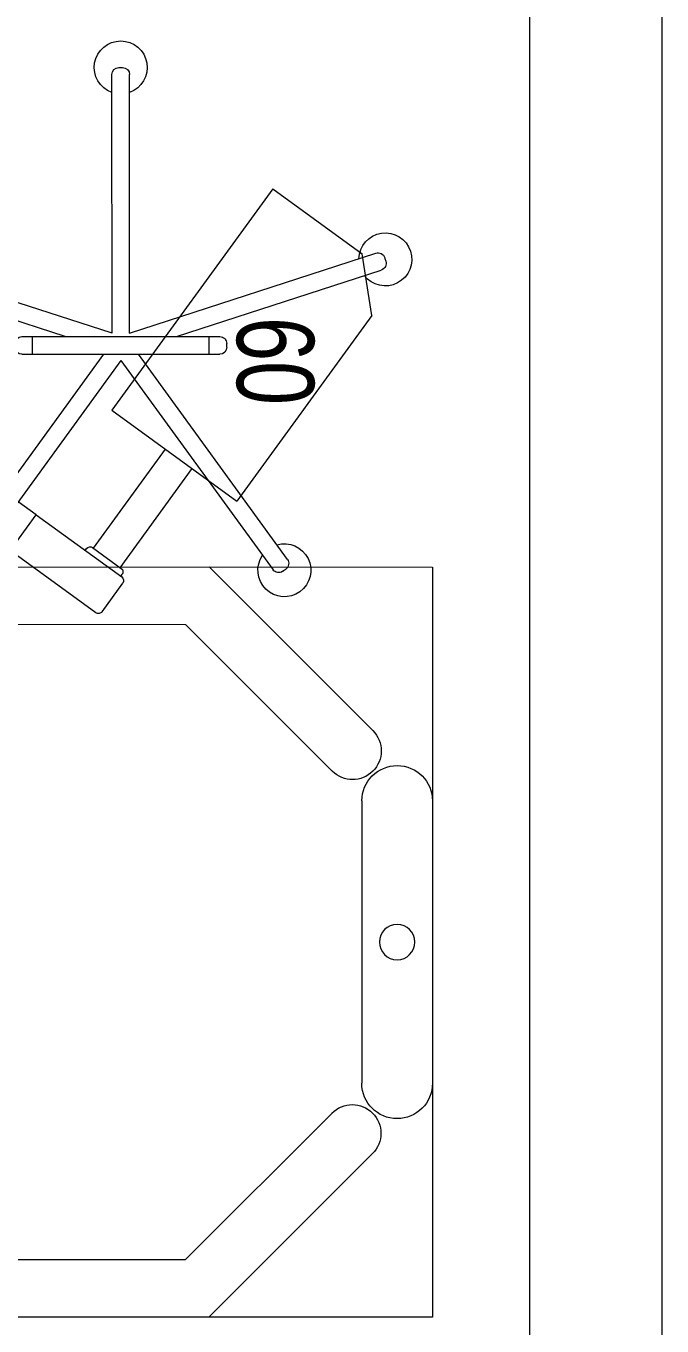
# Model space of a CAD drawing. Header units: millimetres. Extents: x 26027 to 581921, y 7230 to 233891.
# Drawn here: x 470865 to 471586, y 133448 to 134921 of the extents above; entities that cross this region are included whole.
import ezdxf

# ---------------------------------------------------------------- set-up
doc = ezdxf.new("R2010")
doc.units = ezdxf.units.MM
doc.header["$LTSCALE"] = 5
doc.linetypes.add('HIDDEN', pattern=[9.525, 6.35, -3.175])
doc.layers.get('0').update_dxf_attribs({"color": 252})
for name, color, linetype, lineweight in [('Medical Equipment and Furniture', 252, 'Continuous', 0), ('Medical Equipment and Furniture1', 252, 'Continuous', 5), ('Walls', 252, 'Continuous', 5)]:
    doc.layers.add(name, color=color, linetype=linetype, lineweight=lineweight)
doc.styles.add('X3G_ENTITY_257CFD', font='swisscl.ttf', dxfattribs={"height": 200})

# ---------------------------------------------------------------- blocks, each defined once
blk = doc.blocks.new('HF12177-P')
for p, q in [((0, 0), (-0.1724, 0.2372)), ((0, 0), (0.1724, 0.2372)), ((-0.0196, -0.007), (-0.1885, 0.2255)), ((0.0196, -0.007), (0.1885, 0.2255)), ((-0.112, -0.007), (0.112, -0.007)), ((-0.1, -0.007), (-0.1, -0.027)), ((0.1, -0.007), (0.1, -0.027)), ((-0.0631, -0.027), (-0.2951, -0.1024)), ((-0.12, -0.015), (-0.12, -0.019)), ((-0.112, -0.027), (0.112, -0.027)), ((0.0631, -0.027), (0.2951, -0.1024)), ((0.12, -0.015), (0.12, -0.019)), ((-0.01, -0.0308), (-0.2889, -0.1214)), ((-0.01, -0.0308), (-0.01, -0.324)), ((0.01, -0.0308), (0.01, -0.324)), ((0.01, -0.0308), (0.2889, -0.1214))]:
    blk.add_line(p, q)
for centre, radius, start, end in [((-0.1852, 0.2378), 0.03, 325.4712, 286.5288), ((0.1852, 0.2378), 0.03, 253.4712, 214.5288), ((-0.1821, 0.2302), 0.008, 126.3733, 216), ((0, -0.017), 0.315, 125.6267, 126.3733), ((-0.1788, 0.2325), 0.008, 36, 125.6267), ((0.1788, 0.2325), 0.008, 54.3733, 144), ((0, -0.017), 0.315, 53.6267, 54.3733), ((0.1821, 0.2302), 0.008, 324, 53.6267), ((-0.112, -0.015), 0.008, 90, 180), ((0.112, -0.015), 0.008, 0, 90), ((-0.112, -0.019), 0.008, 180, 270), ((0.112, -0.019), 0.008, 270, 0), ((-0.2996, -0.1144), 0.03, 37.4712, 358.5288), ((0.2996, -0.1144), 0.03, 181.4712, 142.5288), ((-0.2926, -0.11), 0.008, 108, 197.6267), ((0.2926, -0.11), 0.008, 342.3733, 72), ((0, -0.017), 0.315, 197.6267, 198.3733), ((-0.2914, -0.1138), 0.008, 198.3733, 288), ((0.2914, -0.1138), 0.008, 252, 341.6267), ((0, -0.017), 0.315, 341.6267, 342.3733), ((0, -0.332), 0.03, 109.4712, 70.5288), ((-0.002, -0.324), 0.008, 180, 269.6267), ((0.002, -0.324), 0.008, 270.3733, 0), ((0, -0.017), 0.315, 269.6267, 270.3733)]:
    blk.add_arc(centre, radius, start, end)
blk = doc.blocks.new('MONITOR ARM PLAN')
at = {"color": 8, "linetype": 'HIDDEN'}
for p, q in [((0.025, -0.49375, 0), (0.025, -0.18375, 0)), ((0.025, -0.18375, 0), (0.2, -0.18375, 0)), ((0.2, -0.44375, 0), (0.2, -0.18375, 0)), ((0.2, -0.44375, 0), (0.15, -0.49375, 0)), ((0.025, -0.49375, 0), (0.15, -0.49375, 0))]:
    blk.add_line(p, q, dxfattribs=at)
at = {"layer": 'Medical Equipment and Furniture1'}
for p, q in [((0.025, 0.0375), (0, 0.0375)), ((0, 0.0375), (0, -0.0375)), ((0.025, 0.0375), (0.025, -0.0375)), ((0.145, 0.0125), (0.025, 0.0125)), ((0.15, 0.0075), (0.15, -0.0325)), ((0.025, -0.0375), (0, -0.0375)), ((0.025, -0.0375), (0.145, -0.0375)), ((0.09375, -0.0375), (0.09375, -0.04)), ((0.14375, -0.0375), (0.14375, -0.04)), ((0.09875, -0.045), (0.13875, -0.045)), ((0.1, -0.045), (0.1, -0.18375)), ((0.1375, -0.045), (0.1375, -0.18375))]:
    blk.add_line(p, q, dxfattribs=at)
for centre, start, end in [((0.145, 0.0075, 0), 0, 90), ((0.09875, -0.04), 180, 270), ((0.13875, -0.04), 270, 360), ((0.145, -0.0325), 270, 0)]:
    blk.add_arc(centre, 0.005, start, end, dxfattribs=at)
blk = doc.blocks.new('*X170')
at = {"color": 0}
for p, q in [((5, 3), (5, 3)), ((5, 3), (5, 3)), ((5, 3), (5, 3)), ((5, 3), (5, 3)), ((5, 3), (5, 3)), ((5, 3), (5, 3)), ((5, 3), (5, 3)), ((5, 3), (5, 3)), ((5, 3), (5, 3)), ((5, 3), (5, 3)), ((5, 3), (5, 3)), ((5, 3), (5, 3)), ((5, 3), (5, 3)), ((5, 3), (5, 3)), ((5, 3), (5, 3)), ((5, 3), (5, 3)), ((5, 3), (5, 3)), ((5, 3), (5, 3)), ((5, 3), (5, 3)), ((5, 3), (5, 3)), ((5, 3), (5, 3)), ((5, 3), (5, 3)), ((5, 3), (5, 3)), ((5, 3), (5, 3)), ((5, 3), (5, 3)), ((5, 3), (5, 3)), ((5, 3), (5, 3)), ((5, 3), (5, 3)), ((5, 3), (5, 3)), ((5, 3), (5, 3)), ((5, 3), (5, 3)), ((5, 3), (5, 3)), ((5, 3), (5, 3)), ((5, 3), (5, 3)), ((5, 3), (5, 3)), ((5, 3), (5, 3)), ((5, 3), (5, 3)), ((5, 3), (5, 3)), ((5, 3), (5, 3)), ((5, 3), (5, 3)), ((5, 3), (5, 3)), ((5, 3), (5, 3)), ((5, 3), (5, 3)), ((5, 3), (5, 3)), ((5, 3), (5, 3)), ((5, 3), (5, 3)), ((5, 3), (5, 3)), ((5, 3), (5, 3)), ((5, 3), (5, 3)), ((5, 3), (5, 3)), ((5, 3), (5, 3)), ((5, 3), (5, 3)), ((5, 3), (5, 3)), ((5, 3), (5, 3)), ((5, 3), (5, 3)), ((5, 3), (5, 3)), ((5, 3), (5, 3)), ((5, 3), (5, 3)), ((5, 3), (5, 3)), ((5, 3), (5, 3)), ((5, 3), (5, 3)), ((5, 3), (5, 3)), ((5, 3), (5, 3)), ((5, 3), (5, 3)), ((5, 3), (5, 3)), ((5, 3), (5, 3)), ((6, 3), (5, 3)), ((5, 3), (5, 3)), ((6, 3), (5, 3)), ((5, 3), (5, 3)), ((6, 3), (5, 3)), ((5, 3), (5, 3)), ((6, 3), (5, 3)), ((5, 3), (5, 3)), ((5, 3), (5, 3)), ((5, 3), (5, 3)), ((5, 3), (5, 3)), ((5, 3), (5, 3)), ((5, 3), (5, 3)), ((5, 3), (5, 3)), ((5, 3), (5, 3)), ((5, 3), (5, 3)), ((5, 3), (5, 3)), ((5, 3), (5, 3)), ((5, 3), (5, 3)), ((5, 3), (5, 3)), ((5, 3), (5, 3)), ((5, 3), (5, 3)), ((5, 3), (5, 3)), ((5, 3), (5, 3)), ((5, 3), (5, 3)), ((5, 3), (5, 3)), ((5, 3), (5, 3)), ((5, 3), (5, 3)), ((5, 3), (5, 3)), ((5, 3), (5, 3)), ((6, 3), (6, 3)), ((6, 3), (6, 3)), ((6, 3), (6, 3)), ((6, 3), (6, 3)), ((6, 3), (6, 3)), ((6, 3), (6, 3)), ((6, 3), (6, 3)), ((6, 3), (6, 3)), ((6, 3), (6, 3)), ((6, 3), (6, 3)), ((6, 3), (6, 3)), ((6, 3), (6, 3)), ((6, 3), (6, 3)), ((6, 3), (6, 3)), ((6, 3), (6, 3)), ((6, 3), (6, 3)), ((6, 3), (6, 3)), ((6, 3), (6, 3)), ((6, 3), (6, 3)), ((6, 3), (6, 3)), ((6, 3), (6, 3)), ((6, 3), (6, 3)), ((6, 3), (6, 3)), ((6, 3), (6, 3)), ((6, 3), (6, 3)), ((6, 3), (6, 3)), ((6, 3), (6, 3)), ((6, 3), (6, 3)), ((6, 3), (6, 3)), ((6, 3), (6, 3)), ((6, 3), (6, 3)), ((6, 3), (6, 3)), ((6, 3), (6, 3)), ((6, 3), (6, 3)), ((6, 3), (6, 3)), ((6, 3), (6, 3)), ((6, 3), (6, 3)), ((6, 3), (6, 3)), ((6, 3), (6, 3)), ((6, 3), (6, 3)), ((6, 3), (6, 3)), ((6, 3), (6, 3)), ((6, 3), (6, 3)), ((6, 3), (6, 3)), ((6, 3), (6, 3)), ((6, 3), (6, 3)), ((6, 3), (6, 3)), ((6, 3), (6, 3)), ((6, 3), (6, 3)), ((6, 3), (6, 3)), ((6, 3), (6, 3)), ((6, 3), (6, 3)), ((6, 3), (6, 3)), ((6, 3), (6, 3)), ((6, 3), (6, 3)), ((6, 3), (6, 3)), ((6, 3), (6, 3)), ((6, 3), (6, 3)), ((6, 3), (6, 3)), ((6, 3), (6, 3)), ((6, 3), (6, 3)), ((6, 3), (6, 3)), ((6, 3), (6, 3)), ((6, 3), (6, 3)), ((6, 3), (6, 3)), ((6, 3), (6, 3)), ((6, 3), (6, 3)), ((6, 3), (6, 3)), ((6, 3), (6, 3)), ((6, 3), (6, 3)), ((6, 3), (6, 3)), ((6, 3), (6, 3)), ((6, 3), (6, 3)), ((6, 3), (6, 3)), ((6, 3), (6, 3)), ((6, 3), (6, 3)), ((6, 3), (6, 3)), ((6, 3), (6, 3)), ((6, 3), (6, 3)), ((6, 3), (6, 3)), ((6, 3), (6, 3)), ((6, 3), (6, 3)), ((6, 3), (6, 3)), ((6, 3), (6, 3)), ((6, 3), (6, 3)), ((6, 3), (6, 3)), ((6, 3), (6, 3)), ((6, 3), (6, 3)), ((6, 3), (6, 3)), ((6, 3), (6, 3)), ((6, 3), (6, 3)), ((6, 3), (6, 3)), ((6, 3), (6, 3)), ((6, 3), (6, 3)), ((6, 3), (6, 3)), ((6, 3), (6, 3)), ((6, 3), (6, 3)), ((6, 3), (6, 3)), ((6, 3), (6, 3)), ((6, 3), (6, 3)), ((6, 3), (6, 3)), ((6, 3), (6, 3)), ((6, 3), (6, 3)), ((6, 3), (6, 3)), ((6, 3), (6, 3)), ((6, 3), (6, 3)), ((6, 3), (6, 3)), ((6, 3), (6, 3)), ((6, 3), (6, 3)), ((6, 3), (6, 3)), ((6, 3), (6, 3)), ((6, 3), (6, 3)), ((6, 3), (6, 3)), ((6, 3), (6, 3)), ((6, 3), (6, 3)), ((6, 3), (6, 3)), ((6, 3), (6, 3)), ((6, 3), (6, 3)), ((6, 3), (6, 3)), ((6, 3), (6, 3)), ((6, 3), (6, 3)), ((6, 3), (6, 3)), ((6, 3), (6, 3)), ((6, 3), (6, 3)), ((6, 3), (6, 3)), ((6, 3), (6, 3)), ((6, 3), (6, 3)), ((6, 3), (6, 3)), ((6, 3), (6, 3)), ((6, 3), (6, 3)), ((6, 3), (6, 3)), ((6, 3), (6, 3)), ((6, 3), (6, 3)), ((6, 3), (6, 3)), ((6, 3), (6, 3)), ((6, 3), (6, 3)), ((6, 3), (6, 3)), ((6, 3), (6, 3)), ((6, 3), (6, 3)), ((6, 3), (6, 3)), ((6, 3), (6, 3)), ((6, 3), (6, 3)), ((6, 3), (6, 3)), ((6, 3), (6, 3)), ((6, 3), (6, 3)), ((6, 3), (6, 3)), ((6, 3), (6, 3)), ((6, 3), (6, 3)), ((6, 3), (6, 3)), ((6, 3), (6, 3)), ((6, 3), (6, 3)), ((6, 3), (6, 3)), ((6, 3), (6, 3)), ((6, 3), (6, 3)), ((6, 3), (6, 3)), ((6, 3), (6, 3)), ((6, 3), (6, 3)), ((6, 3), (6, 3)), ((6, 3), (6, 3)), ((6, 3), (6, 3)), ((6, 3), (6, 3)), ((6, 3), (6, 3)), ((6, 3), (6, 3)), ((6, 3), (6, 3)), ((6, 3), (6, 3)), ((6, 3), (6, 3)), ((6, 3), (6, 3)), ((6, 3), (6, 3)), ((6, 3), (6, 3)), ((6, 3), (6, 3)), ((6, 3), (6, 3)), ((6, 3), (6, 3)), ((6, 3), (6, 3)), ((6, 3), (6, 3)), ((6, 3), (6, 3)), ((6, 3), (6, 3)), ((6, 3), (6, 3)), ((6, 3), (6, 3)), ((6, 3), (6, 3)), ((6, 3), (6, 3)), ((6, 3), (6, 3)), ((6, 3), (6, 3)), ((6, 3), (6, 3)), ((6, 3), (6, 3)), ((6, 3), (6, 3)), ((6, 3), (6, 3)), ((6, 3), (6, 3)), ((6, 3), (6, 3)), ((6, 3), (6, 3)), ((6, 3), (6, 3)), ((6, 3), (6, 3)), ((6, 3), (6, 3)), ((6, 3), (6, 3)), ((6, 3), (6, 3)), ((6, 3), (6, 3)), ((6, 3), (6, 3)), ((6, 3), (6, 3)), ((6, 3), (6, 3)), ((6, 3), (6, 3)), ((6, 3), (6, 3)), ((6, 3), (6, 3)), ((6, 3), (6, 3)), ((6, 3), (6, 3)), ((6, 3), (6, 3)), ((6, 3), (5, 3)), ((6, 3), (5, 3)), ((6, 3), (5, 3)), ((6, 3), (5, 3)), ((6, 3), (5, 3)), ((6, 3), (6, 3)), ((6, 3), (6, 3)), ((6, 3), (6, 3)), ((6, 3), (6, 3)), ((6, 3), (6, 3)), ((6, 3), (6, 3)), ((6, 3), (6, 3)), ((6, 3), (6, 3)), ((6, 3), (6, 3)), ((6, 3), (6, 3)), ((6, 3), (6, 3)), ((6, 3), (6, 3)), ((6, 3), (6, 3)), ((6, 3), (6, 3)), ((6, 3), (6, 3)), ((6, 3), (6, 3)), ((6, 3), (6, 3)), ((6, 3), (6, 3)), ((6, 3), (6, 3)), ((6, 3), (6, 3)), ((6, 3), (6, 3)), ((6, 3), (6, 3)), ((6, 3), (6, 3)), ((6, 3), (6, 3)), ((6, 3), (6, 3)), ((6, 3), (6, 3)), ((6, 3), (6, 3)), ((6, 3), (6, 3)), ((6, 3), (6, 3)), ((6, 3), (6, 3)), ((6, 3), (6, 3)), ((6, 3), (6, 3)), ((6, 3), (6, 3)), ((6, 3), (6, 3)), ((6, 3), (6, 3)), ((6, 3), (6, 3)), ((6, 3), (6, 3)), ((6, 3), (6, 3)), ((6, 3), (6, 3)), ((6, 3), (6, 3)), ((6, 3), (6, 3)), ((6, 3), (6, 3)), ((6, 3), (6, 3)), ((6, 3), (6, 3)), ((6, 3), (6, 3)), ((6, 3), (6, 3)), ((6, 3), (6, 3)), ((6, 3), (6, 3)), ((6, 3), (6, 3)), ((6, 3), (6, 3)), ((6, 3), (6, 3)), ((6, 3), (6, 3)), ((6, 3), (6, 3)), ((6, 3), (6, 3)), ((6, 3), (6, 3)), ((6, 3), (6, 3)), ((6, 3), (6, 3)), ((6, 3), (6, 3)), ((6, 3), (6, 3)), ((6, 3), (6, 3)), ((6, 3), (6, 3)), ((6, 3), (6, 3)), ((6, 3), (6, 3)), ((6, 3), (6, 3)), ((6, 3), (6, 3)), ((6, 3), (6, 3)), ((6, 3), (6, 3)), ((6, 3), (6, 3)), ((6, 3), (6, 3)), ((6, 3), (6, 3)), ((6, 3), (6, 3)), ((6, 3), (6, 3)), ((6, 3), (6, 3)), ((6, 3), (6, 3)), ((6, 3), (6, 3)), ((6, 3), (6, 3)), ((6, 3), (6, 3)), ((6, 3), (6, 3)), ((6, 3), (6, 3)), ((6, 3), (6, 3)), ((6, 3), (6, 3)), ((6, 3), (6, 3)), ((6, 3), (6, 3)), ((6, 3), (6, 3)), ((6, 3), (6, 3)), ((6, 3), (6, 3)), ((6, 3), (6, 3)), ((6, 3), (6, 3)), ((6, 3), (6, 3)), ((6, 3), (6, 3)), ((6, 3), (6, 3)), ((6, 3), (6, 3)), ((6, 3), (6, 3)), ((6, 3), (6, 3)), ((6, 3), (6, 3)), ((6, 3), (6, 3)), ((6, 3), (6, 3)), ((6, 3), (6, 3)), ((6, 3), (6, 3)), ((6, 3), (6, 3)), ((6, 3), (6, 3)), ((6, 3), (6, 3)), ((6, 3), (6, 3)), ((6, 3), (6, 3)), ((6, 3), (6, 3)), ((6, 3), (6, 3)), ((6, 3), (6, 3)), ((6, 3), (6, 3)), ((6, 3), (6, 3)), ((6, 3), (6, 3)), ((6, 3), (6, 3)), ((6, 3), (6, 3)), ((6, 3), (6, 3)), ((6, 3), (6, 3)), ((6, 3), (6, 3)), ((6, 3), (6, 3)), ((6, 3), (6, 3)), ((6, 3), (6, 3)), ((6, 3), (6, 3)), ((6, 3), (6, 3)), ((6, 3), (6, 3)), ((6, 3), (6, 3)), ((6, 3), (6, 3)), ((6, 3), (6, 3)), ((6, 3), (6, 3)), ((6, 3), (6, 3)), ((6, 3), (6, 3)), ((6, 3), (6, 3)), ((6, 3), (6, 3)), ((6, 3), (6, 3)), ((6, 3), (6, 3)), ((6, 3), (6, 3)), ((6, 3), (6, 3)), ((6, 3), (6, 3)), ((6, 3), (6, 3)), ((6, 3), (6, 3)), ((6, 3), (6, 3)), ((6, 3), (6, 3)), ((6, 3), (6, 3)), ((6, 3), (6, 3)), ((6, 3), (6, 3)), ((6, 3), (6, 3)), ((6, 3), (6, 3)), ((6, 3), (6, 3)), ((6, 3), (6, 3)), ((6, 3), (6, 3)), ((6, 3), (6, 3)), ((6, 3), (6, 3)), ((6, 3), (6, 3)), ((6, 3), (6, 3)), ((6, 3), (6, 3)), ((6, 3), (6, 3)), ((6, 3), (6, 3)), ((6, 3), (6, 3)), ((6, 3), (6, 3)), ((6, 3), (6, 3)), ((6, 3), (6, 3)), ((6, 3), (6, 3)), ((6, 3), (6, 3)), ((6, 3), (6, 3)), ((6, 3), (6, 3)), ((6, 3), (6, 3)), ((6, 3), (6, 3)), ((6, 3), (6, 3)), ((6, 3), (6, 3)), ((6, 3), (6, 3)), ((6, 3), (6, 3)), ((6, 3), (6, 3)), ((6, 3), (6, 3)), ((6, 3), (6, 3)), ((6, 3), (6, 3)), ((6, 3), (6, 3)), ((6, 3), (6, 3)), ((6, 3), (6, 3)), ((6, 3), (6, 3)), ((6, 3), (6, 3)), ((6, 3), (6, 3)), ((6, 3), (6, 3)), ((6, 3), (6, 3)), ((6, 3), (6, 3)), ((6, 3), (6, 3)), ((6, 3), (6, 3)), ((6, 3), (6, 3)), ((6, 3), (6, 3)), ((6, 3), (6, 3)), ((6, 3), (6, 3)), ((6, 3), (6, 3)), ((6, 3), (6, 3)), ((6, 3), (6, 3)), ((6, 3), (6, 3)), ((6, 3), (6, 3)), ((6, 3), (6, 3)), ((6, 3), (6, 3)), ((6, 3), (6, 3)), ((6, 3), (6, 3)), ((6, 3), (6, 3)), ((6, 3), (6, 3)), ((6, 3), (6, 3)), ((6, 3), (6, 3)), ((6, 3), (6, 3)), ((6, 3), (6, 3)), ((6, 3), (6, 3)), ((6, 3), (6, 3)), ((6, 3), (6, 3)), ((6, 3), (6, 3)), ((6, 3), (6, 3)), ((6, 3), (6, 3)), ((6, 3), (6, 3)), ((6, 3), (6, 3)), ((6, 3), (6, 3)), ((6, 3), (6, 3)), ((6, 3), (6, 3)), ((6, 3), (6, 3)), ((6, 3), (6, 3)), ((6, 3), (6, 3)), ((6, 3), (6, 3)), ((6, 3), (6, 3)), ((6, 3), (6, 3)), ((6, 3), (6, 3)), ((6, 3), (6, 3)), ((6, 3), (6, 3)), ((6, 3), (6, 3)), ((6, 3), (6, 3)), ((6, 3), (6, 3)), ((6, 3), (6, 3)), ((6, 3), (6, 3)), ((6, 3), (6, 3)), ((6, 3), (6, 3)), ((6, 3), (6, 3)), ((6, 3), (6, 3)), ((6, 3), (6, 3)), ((6, 3), (6, 3)), ((6, 3), (6, 3)), ((6, 3), (6, 3)), ((6, 3), (6, 3)), ((6, 3), (6, 3)), ((6, 3), (6, 3)), ((6, 3), (6, 3)), ((6, 3), (6, 3)), ((6, 3), (6, 3)), ((6, 3), (6, 3)), ((6, 3), (6, 3)), ((6, 3), (6, 3)), ((6, 3), (6, 3)), ((6, 3), (6, 3)), ((6, 3), (6, 3)), ((6, 3), (6, 3)), ((6, 3), (6, 3)), ((6, 3), (6, 3)), ((6, 3), (6, 3)), ((6, 3), (6, 3)), ((6, 3), (6, 3)), ((6, 3), (6, 3)), ((6, 3), (6, 3)), ((6, 3), (6, 3)), ((6, 3), (6, 3)), ((6, 3), (6, 3)), ((6, 3), (6, 3)), ((6, 3), (6, 3)), ((6, 3), (6, 3)), ((6, 3), (6, 3)), ((6, 3), (6, 3)), ((6, 3), (6, 3)), ((6, 3), (6, 3)), ((6, 3), (6, 3)), ((6, 3), (6, 3)), ((6, 3), (6, 3)), ((6, 3), (6, 3)), ((6, 3), (6, 3)), ((6, 3), (6, 3)), ((6, 3), (6, 3)), ((6, 3), (6, 3)), ((6, 3), (6, 3)), ((6, 3), (6, 3)), ((6, 3), (6, 3)), ((6, 3), (6, 3)), ((6, 3), (6, 3)), ((6, 3), (6, 3)), ((6, 3), (6, 3)), ((6, 3), (6, 3)), ((6, 3), (6, 3)), ((6, 3), (6, 3)), ((6, 3), (6, 3)), ((6, 3), (6, 3)), ((6, 3), (6, 3)), ((6, 3), (6, 3)), ((6, 3), (6, 3)), ((6, 3), (6, 3)), ((6, 3), (6, 3)), ((6, 3), (6, 3)), ((6, 3), (6, 3)), ((6, 3), (6, 3)), ((6, 3), (6, 3)), ((6, 3), (6, 3)), ((6, 3), (6, 3)), ((6, 3), (6, 3)), ((6, 3), (6, 3)), ((6, 3), (6, 3)), ((6, 3), (6, 3)), ((6, 3), (6, 3)), ((6, 3), (6, 3)), ((6, 3), (6, 3)), ((6, 3), (6, 3)), ((6, 3), (6, 3)), ((6, 3), (6, 3)), ((6, 3), (6, 3)), ((6, 3), (6, 3)), ((6, 3), (6, 3)), ((6, 3), (6, 3)), ((6, 3), (6, 3)), ((6, 3), (6, 3)), ((6, 3), (6, 3)), ((6, 3), (6, 3)), ((6, 3), (6, 3)), ((6, 3), (6, 3)), ((6, 3), (6, 3)), ((6, 3), (6, 3))]:
    blk.add_line(p, q, dxfattribs=at)
blk = doc.blocks.new('*X171')
at = {"color": 0}
for p, q in [((13, 1), (13, 1)), ((13, 1), (13, 1)), ((13, 1), (13, 1)), ((13, 1), (13, 1)), ((13, 1), (13, 1)), ((13, 1), (13, 1)), ((13, 1), (13, 1)), ((13, 1), (13, 1)), ((13, 1), (13, 1)), ((13, 1), (13, 1)), ((13, 1), (13, 1)), ((13, 1), (13, 1)), ((13, 1), (13, 1)), ((13, 1), (13, 1)), ((13, 1), (13, 1)), ((13, 1), (14, 1)), ((13, 1), (14, 1)), ((13, 1), (14, 1)), ((13, 1), (13, 1)), ((13, 1), (13, 1)), ((13, 1), (13, 1)), ((13, 1), (13, 1)), ((13, 1), (13, 1)), ((13, 1), (13, 1)), ((13, 1), (13, 1)), ((13, 1), (13, 1)), ((13, 1), (13, 1)), ((13, 1), (13, 1)), ((13, 1), (13, 1)), ((13, 1), (13, 1)), ((13, 1), (13, 1)), ((13, 1), (13, 1)), ((13, 1), (13, 1)), ((13, 1), (13, 1)), ((13, 1), (13, 1)), ((13, 1), (13, 1)), ((13, 1), (13, 1)), ((13, 1), (13, 1)), ((13, 1), (13, 1)), ((13, 1), (13, 1)), ((13, 1), (13, 1)), ((13, 1), (13, 1)), ((13, 1), (13, 1)), ((13, 1), (13, 1)), ((13, 1), (13, 1)), ((13, 1), (13, 1)), ((13, 1), (13, 1)), ((13, 1), (13, 1)), ((13, 1), (13, 1)), ((13, 1), (13, 1)), ((13, 1), (13, 1)), ((13, 1), (13, 1)), ((13, 1), (13, 1)), ((13, 1), (13, 1)), ((13, 1), (13, 1)), ((13, 1), (13, 1)), ((13, 1), (13, 1)), ((13, 1), (13, 1)), ((13, 1), (13, 1)), ((13, 1), (13, 1)), ((13, 1), (13, 1)), ((13, 1), (13, 1)), ((13, 1), (13, 1)), ((13, 1), (13, 1)), ((13, 1), (13, 1)), ((13, 1), (13, 1)), ((13, 1), (13, 1)), ((13, 1), (13, 1)), ((13, 1), (13, 1)), ((13, 1), (13, 1)), ((13, 1), (13, 1)), ((13, 1), (13, 1)), ((13, 1), (13, 1)), ((13, 1), (13, 1)), ((13, 1), (13, 1)), ((13, 1), (13, 1)), ((13, 1), (13, 1)), ((13, 1), (13, 1)), ((13, 1), (13, 1)), ((13, 1), (13, 1)), ((13, 1), (13, 1)), ((13, 1), (13, 1)), ((13, 1), (13, 1)), ((13, 1), (13, 1)), ((13, 1), (13, 1)), ((13, 1), (13, 1)), ((13, 1), (13, 1)), ((13, 1), (13, 1)), ((13, 1), (13, 1)), ((13, 1), (13, 1)), ((13, 1), (13, 1)), ((13, 1), (13, 1)), ((13, 1), (13, 1)), ((13, 1), (13, 1)), ((13, 1), (13, 1)), ((13, 1), (13, 1)), ((13, 1), (13, 1)), ((13, 1), (13, 1)), ((13, 1), (13, 1)), ((13, 1), (13, 1)), ((13, 1), (13, 1)), ((13, 1), (13, 1)), ((13, 1), (13, 1)), ((13, 1), (13, 1)), ((13, 1), (13, 1)), ((13, 1), (13, 1)), ((13, 1), (13, 1)), ((13, 1), (13, 1)), ((13, 1), (13, 1)), ((13, 1), (13, 1)), ((13, 1), (13, 1)), ((13, 1), (13, 1)), ((13, 1), (13, 1)), ((13, 1), (13, 1)), ((13, 1), (13, 1)), ((13, 1), (13, 1)), ((13, 1), (13, 1)), ((13, 1), (13, 1)), ((13, 1), (13, 1)), ((13, 1), (13, 1)), ((13, 1), (13, 1)), ((13, 1), (13, 1)), ((13, 1), (13, 1)), ((13, 1), (14, 1)), ((13, 0), (13, 0)), ((13, 0), (13, 0)), ((13, 0), (13, 0)), ((13, 0), (13, 0)), ((13, 0), (13, 0)), ((13, 0), (13, 0)), ((13, 0), (13, 0)), ((13, 0), (13, 0)), ((13, 0), (13, 0)), ((13, 0), (13, 0)), ((13, 0), (13, 0)), ((13, 0), (13, 0)), ((13, 0), (13, 0)), ((13, 0), (13, 0)), ((13, 0), (13, 0)), ((13, 0), (13, 0)), ((13, 0), (13, 0)), ((13, 0), (13, 0)), ((13, 0), (13, 0)), ((13, 0), (13, 0)), ((13, 0), (13, 0)), ((13, 0), (13, 0)), ((13, 0), (13, 0)), ((13, 0), (13, 0)), ((13, 0), (13, 0)), ((13, 0), (13, 0)), ((13, 0), (13, 0)), ((13, 0), (13, 0)), ((13, 0), (13, 0)), ((13, 0), (13, 0)), ((13, 0), (13, 0)), ((13, 0), (13, 0)), ((13, 0), (13, 0)), ((13, 0), (13, 0)), ((13, 0), (13, 0)), ((13, 0), (13, 0)), ((13, 0), (13, 0)), ((13, 0), (13, 0)), ((13, 0), (13, 0)), ((13, 0), (13, 0)), ((13, 0), (13, 0)), ((13, 0), (13, 0)), ((13, 0), (13, 0)), ((13, 0), (13, 0)), ((13, 0), (13, 0)), ((13, 0), (13, 0)), ((13, 0), (13, 0)), ((13, 0), (13, 0)), ((13, 0), (14, 0)), ((13, 0), (14, 0)), ((13, 0), (13, 0)), ((13, 0), (14, 0)), ((14, 1), (14, 1)), ((14, 1), (14, 1)), ((14, 1), (14, 1)), ((14, 1), (14, 1)), ((14, 1), (14, 1)), ((14, 1), (14, 1)), ((14, 1), (14, 1)), ((14, 1), (14, 1)), ((14, 1), (14, 1)), ((14, 1), (14, 1)), ((14, 1), (14, 1)), ((14, 1), (14, 1)), ((14, 1), (14, 1)), ((14, 1), (14, 1)), ((14, 1), (14, 1)), ((14, 1), (14, 1)), ((14, 1), (14, 1)), ((14, 1), (14, 1)), ((14, 1), (14, 1)), ((14, 1), (14, 1)), ((14, 1), (14, 1)), ((14, 1), (14, 1)), ((14, 1), (14, 1)), ((14, 1), (14, 1)), ((14, 1), (14, 1)), ((14, 1), (14, 1)), ((14, 1), (14, 1)), ((14, 1), (14, 1)), ((14, 1), (14, 1)), ((14, 1), (14, 1)), ((14, 1), (14, 1)), ((14, 1), (14, 1)), ((14, 1), (14, 1)), ((14, 1), (14, 1)), ((14, 1), (14, 1)), ((14, 1), (14, 1)), ((14, 1), (14, 1)), ((14, 1), (14, 1)), ((14, 1), (14, 1)), ((14, 1), (14, 1)), ((14, 1), (14, 1)), ((14, 1), (14, 1)), ((14, 1), (14, 1)), ((14, 1), (14, 1)), ((14, 1), (14, 1)), ((14, 1), (14, 1)), ((14, 1), (14, 1)), ((14, 1), (14, 1)), ((14, 1), (14, 1)), ((14, 1), (14, 1)), ((14, 1), (14, 1)), ((14, 1), (14, 1)), ((14, 1), (14, 1)), ((14, 1), (14, 1)), ((14, 1), (14, 1)), ((14, 1), (14, 1)), ((14, 1), (14, 1)), ((14, 1), (14, 1)), ((14, 1), (14, 1)), ((14, 1), (14, 1)), ((14, 1), (14, 1)), ((14, 1), (14, 1)), ((14, 1), (14, 1)), ((14, 1), (14, 1)), ((14, 1), (14, 1)), ((14, 1), (14, 1)), ((14, 1), (14, 1)), ((14, 1), (14, 1)), ((14, 1), (14, 1)), ((14, 1), (14, 1)), ((14, 1), (14, 1)), ((14, 1), (14, 1)), ((14, 1), (14, 1)), ((14, 1), (14, 1)), ((14, 1), (14, 1)), ((14, 1), (14, 1)), ((14, 1), (14, 1)), ((14, 1), (14, 1)), ((14, 1), (14, 1)), ((14, 1), (14, 1)), ((14, 1), (14, 1)), ((14, 1), (14, 1)), ((14, 1), (14, 1)), ((14, 1), (14, 1)), ((14, 1), (14, 1)), ((14, 1), (14, 1)), ((14, 1), (14, 1)), ((14, 1), (14, 1)), ((14, 1), (14, 1)), ((14, 1), (14, 1)), ((14, 1), (14, 1)), ((14, 1), (14, 1)), ((14, 1), (14, 1)), ((14, 1), (14, 1)), ((14, 0), (14, 0)), ((14, 0), (14, 0)), ((14, 0), (14, 0)), ((14, 0), (14, 0)), ((14, 0), (14, 0)), ((14, 0), (14, 0)), ((14, 0), (14, 0)), ((14, 0), (14, 0)), ((14, 0), (14, 0)), ((14, 0), (14, 0)), ((14, 0), (14, 0)), ((14, 0), (14, 0)), ((14, 0), (14, 0)), ((14, 0), (14, 0)), ((14, 0), (14, 0)), ((14, 0), (14, 0)), ((14, 0), (14, 0)), ((14, 0), (14, 0)), ((14, 0), (14, 0)), ((14, 0), (14, 0)), ((14, 0), (14, 0)), ((14, 0), (14, 0)), ((14, 0), (14, 0)), ((14, 0), (14, 0)), ((14, 0), (14, 0)), ((14, 0), (14, 0)), ((14, 0), (14, 0)), ((14, 0), (14, 0)), ((14, 0), (14, 0)), ((14, 0), (14, 0)), ((14, 0), (14, 0)), ((14, 0), (14, 0)), ((14, 0), (14, 0)), ((14, 0), (14, 0)), ((14, 0), (14, 0)), ((14, 0), (14, 0)), ((14, 0), (14, 0)), ((14, 0), (14, 0)), ((14, 0), (14, 0)), ((14, 0), (14, 0)), ((14, 0), (14, 0)), ((14, 0), (14, 0)), ((14, 0), (14, 0)), ((14, 0), (14, 0)), ((14, 0), (14, 0)), ((14, 0), (14, 0)), ((14, 0), (14, 0)), ((14, 0), (14, 0)), ((13, 0), (13, 0)), ((13, 0), (14, 0)), ((13, 0), (13, 0)), ((13, 0), (14, 0)), ((13, 0), (13, 0)), ((13, 0), (14, 0)), ((13, 0), (13, 0)), ((13, 0), (13, 0)), ((13, 0), (13, 0)), ((13, 0), (13, 0)), ((13, 0), (14, 0)), ((13, 0), (13, 0)), ((13, 0), (14, 0)), ((13, 0), (13, 0)), ((13, 0), (14, 0)), ((13, 0), (13, 0)), ((13, 0), (14, 0)), ((13, 0), (13, 0)), ((13, 0), (14, 0)), ((13, 0), (13, 0)), ((13, 0), (14, 0)), ((13, 0), (13, 0)), ((13, 0), (14, 0)), ((13, 0), (13, 0)), ((13, 0), (13, 0)), ((13, 0), (13, 0)), ((13, 0), (14, 0)), ((13, 0), (13, 0)), ((13, 0), (14, 0)), ((13, 0), (13, 0)), ((13, 0), (14, 0)), ((13, 0), (13, 0)), ((13, 0), (14, 0)), ((13, 0), (13, 0)), ((13, 0), (13, 0)), ((13, 0), (13, 0)), ((13, 0), (13, 0)), ((13, 0), (13, 0)), ((13, 0), (13, 0)), ((13, 0), (13, 0)), ((13, 0), (13, 0)), ((13, 0), (13, 0)), ((13, 0), (13, 0)), ((13, 0), (13, 0)), ((13, 0), (13, 0)), ((13, 0), (13, 0)), ((13, 0), (13, 0)), ((13, 0), (13, 0)), ((13, 0), (13, 0)), ((13, 0), (13, 0)), ((13, 0), (13, 0)), ((13, 0), (13, 0)), ((13, 0), (13, 0)), ((13, 0), (13, 0)), ((13, 0), (13, 0)), ((13, 0), (13, 0)), ((13, 0), (13, 0)), ((13, 0), (13, 0)), ((13, 0), (13, 0)), ((13, 0), (13, 0)), ((13, 0), (13, 0)), ((13, 0), (13, 0)), ((13, 0), (13, 0)), ((13, 0), (13, 0)), ((13, -1), (13, -1)), ((13, -1), (13, -1)), ((13, -1), (13, -1)), ((13, -1), (13, -1)), ((13, -1), (13, -1)), ((13, -1), (14, -1)), ((13, -1), (13, -1)), ((14, 0), (14, 0)), ((14, 0), (14, 0)), ((14, 0), (14, 0)), ((14, 0), (14, 0)), ((14, 0), (14, 0)), ((14, 0), (14, 0)), ((14, 0), (14, 0)), ((14, 0), (14, 0)), ((14, 0), (14, 0)), ((14, 0), (14, 0)), ((14, 0), (14, 0)), ((14, 0), (14, 0)), ((14, 0), (14, 0)), ((14, 0), (14, 0)), ((14, 0), (14, 0)), ((13, 0), (14, 0)), ((14, 0), (14, 0)), ((14, 0), (14, 0)), ((14, 0), (14, 0)), ((14, 0), (14, 0)), ((14, 0), (14, 0)), ((14, 0), (14, 0)), ((14, 0), (14, 0)), ((14, 0), (14, 0)), ((14, 0), (14, 0)), ((14, 0), (14, 0)), ((14, 0), (14, 0)), ((14, 0), (14, 0)), ((14, 0), (14, 0)), ((14, 0), (14, 0)), ((14, 0), (14, 0)), ((14, 0), (14, 0)), ((14, 0), (14, 0)), ((14, 0), (14, 0)), ((14, 0), (14, 0)), ((14, 0), (14, 0)), ((14, 0), (14, 0)), ((14, 0), (14, 0)), ((14, 0), (14, 0)), ((14, 0), (14, 0)), ((14, 0), (14, 0)), ((14, 0), (14, 0)), ((14, 0), (14, 0)), ((14, 0), (14, 0)), ((14, 0), (14, 0)), ((14, 0), (14, 0)), ((14, 0), (14, 0)), ((14, 0), (14, 0)), ((14, 0), (14, 0)), ((14, 0), (14, 0)), ((14, -1), (14, -1)), ((14, -1), (14, -1)), ((14, -1), (14, -1)), ((14, -1), (14, -1)), ((14, -1), (14, -1))]:
    blk.add_line(p, q, dxfattribs=at)
blk = doc.blocks.new('HF16786E-P')
at = {"layer": 'Medical Equipment and Furniture1'}
for p, q in [((0, 0.425), (-2.14, 0.425)), ((-0.2531, 0.425), (-0.0678, 0.2397)), ((0, -0.425), (0, 0.425)), ((-0.28, 0.36), (-1.86, 0.36)), ((-0.28, 0.36), (-0.1137, 0.1937)), ((-0.08, -0.16), (-0.08, 0.16)), ((-0.1136, -0.1936), (-0.28, -0.36)), ((-0.0676, -0.2396), (-0.2531, -0.425)), ((-1.86, -0.36), (-0.28, -0.36)), ((-2.14, -0.425), (0, -0.425))]:
    blk.add_line(p, q, dxfattribs=at)
for points in [[(0, 0.425), (0, 0.425), (0, 0.425), (0, 0.425), (0, 0.425), (0, 0.425), (0, 0.425), (0, 0.425), (0, 0.425), (0, 0.425), (0, 0.425), (0, 0.425), (0, 0.425), (0, 0.425), (0, 0.425), (0, 0.425), (0, 0.425), (0, 0.425), (0, 0.425), (0, 0.425), (0, 0.425), (0, 0.425), (0, 0.425), (0, 0.425), (0, 0.425), (0, 0.425), (0, 0.425), (0, 0.425), (0, 0.425), (0, 0.425), (0, 0.425), (0, 0.425), (0, 0.425), (0, 0.425), (0, 0.425), (0, 0.425), (0, 0.425), (0, 0.425), (0, 0.425), (0, 0.425), (0, 0.425), (0, 0.425), (0, 0.425), (0, 0.425), (0, 0.425), (0, 0.425), (0, 0.425), (0, 0.425), (0, 0.425), (0, 0.425), (0, 0.425), (0, 0.425), (0, 0.425), (0, 0.425), (0, 0.425), (0, 0.425), (0, 0.425), (0, 0.425), (0, 0.425), (0, 0.425), (0, 0.425), (0, 0.425), (0, 0.425), (0, 0.425), (0, 0.425), (0, 0.425), (0, 0.425), (0, 0.425), (0, 0.425), (0, 0.425), (0, 0.425), (0, 0.425), (0, 0.425), (0, 0.425), (0, 0.425), (0, 0.425), (0, 0.425), (0, 0.425), (0, 0.425), (0, 0.425), (0, 0.425), (0, 0.425), (0, 0.425), (0, 0.425), (0, 0.425), (0, 0.425), (0, 0.425), (0, 0.425), (0, 0.425), (0, 0.425), (0, 0.425), (0, 0.425), (0, 0.425), (0, 0.425), (0, 0.425), (0, 0.425), (0, 0.425), (0, 0.425), (0, 0.425), (0, 0.425), (0, 0.425), (0, 0.425), (0, 0.425), (0, 0.425), (0, 0.425), (0, 0.425), (0, 0.425), (0, 0.425), (0, 0.425), (0, 0.425), (0, 0.425), (0, 0.425), (0, 0.425), (0, 0.425), (0, 0.425), (0, 0.425), (0, 0.425), (0, 0.425), (0, 0.425), (0, 0.425), (0, 0.425), (0, 0.425), (0, 0.425), (0, 0.425), (0, 0.425), (0, 0.425), (0, 0.425), (0, 0.425), (0, 0.425), (0, 0.425), (0, 0.425), (0, 0.425), (0, 0.425), (0, 0.425), (0, 0.425), (0, 0.425), (0, 0.425), (0, 0.425), (0, 0.425), (0, 0.425), (0, 0.425), (0, 0.425), (0, 0.425), (0, 0.425), (0, 0.425), (0, 0.425), (0, 0.425), (0, 0.425), (0, 0.425), (0, 0.425), (0, 0.425), (0, 0.425), (0, 0.425), (0, 0.425), (0, 0.425), (0, 0.425), (0, 0.425), (0, 0.425), (0, 0.425), (0, 0.425), (0, 0.425), (0, 0.425), (0, 0.425), (0, 0.425), (0, 0.425), (0, 0.425), (0, 0.425), (0, 0.425), (0, 0.425), (0, 0.425), (0, 0.425), (0, 0.425), (0, 0.425), (0, 0.425), (0, 0.425), (0, 0.425), (0, 0.425), (0, 0.425), (0, 0.425), (0, 0.425), (0, 0.425), (0, 0.425), (0, 0.425), (0, 0.425), (0, 0.425), (0, 0.425), (0, 0.425), (0, 0.425), (0, 0.425), (0, 0.425), (0, 0.425), (0, 0.425), (0, 0.425), (0, 0.425), (0, 0.425), (0, 0.425), (0, 0.425), (0, 0.425), (0, 0.425), (0, 0.425), (0, 0.425), (0, 0.425), (0, 0.425), (0, 0.425), (0, 0.425), (0, 0.425), (0, 0.425), (0, 0.425), (0, 0.425), (0, 0.425), (0, 0.425), (0, 0.425), (0, 0.425), (0, 0.425), (0, 0.425), (0, 0.425), (0, 0.425), (0, 0.425), (0, 0.425)], [(0, 0.425), (0, 0.425), (0, 0.425), (0, 0.425), (0, 0.425), (0, 0.425), (0, 0.425), (0, 0.425), (0, 0.425), (0, 0.425), (0, 0.425), (0, 0.425), (0, 0.425), (0, 0.425), (0, 0.425), (0, 0.425), (0, 0.425), (0, 0.425), (0, 0.425), (0, 0.425), (0, 0.425), (0, 0.425), (0, 0.425), (0, 0.425), (0, 0.425), (0, 0.425), (0, 0.425), (0, 0.425), (0, 0.425), (0, 0.425), (0, 0.425), (0, 0.425), (0, 0.425), (0, 0.425), (0, 0.425), (0, 0.425), (0, 0.425), (0, 0.425), (0, 0.425), (0, 0.425), (0, 0.425), (0, 0.425), (0, 0.425), (0, 0.425), (0, 0.425), (0, 0.425), (0, 0.425), (0, 0.425), (0, 0.425), (0, 0.425), (0, 0.425), (0, 0.425), (0, 0.425), (0, 0.425), (0, 0.425), (0, 0.425), (0, 0.425), (0, 0.425), (0, 0.425), (0, 0.425), (0, 0.425), (0, 0.425), (0, 0.425), (0, 0.425), (0, 0.425), (0, 0.425), (0, 0.425), (0, 0.425), (0, 0.425), (0, 0.425), (0, 0.425), (0, 0.425), (0, 0.425), (0, 0.425), (0, 0.425), (0, 0.425), (0, 0.425), (0, 0.425), (0, 0.425), (0, 0.425), (0, 0.425), (0, 0.425), (0, 0.425), (0, 0.425), (0, 0.425), (0, 0.425), (0, 0.425), (0, 0.425), (0, 0.425), (0, 0.425), (0, 0.425), (0, 0.425), (0, 0.425), (0, 0.425), (0, 0.425), (0, 0.425), (0, 0.425), (0, 0.425), (0, 0.425), (0, 0.425), (0, 0.425), (0, 0.425), (0, 0.425), (0, 0.425), (0, 0.425), (0, 0.425), (0, 0.425), (0, 0.425), (0, 0.425), (0, 0.425), (0, 0.425), (0, 0.425), (0, 0.425), (0, 0.425), (0, 0.425), (0, 0.425), (0, 0.425), (0, 0.425), (0, 0.425), (0, 0.425), (0, 0.425), (0, 0.425), (0, 0.425), (0, 0.425), (0, 0.425), (0, 0.425), (0, 0.425), (0, 0.425), (0, 0.425), (0, 0.425), (0, 0.425), (0, 0.425), (0, 0.425), (0, 0.425), (0, 0.425), (0, 0.425), (0, 0.425), (0, 0.425), (0, 0.425), (0, 0.425), (0, 0.425), (0, 0.425), (0, 0.425), (0, 0.425), (0, 0.425), (0, 0.425), (0, 0.425), (0, 0.425), (0, 0.425), (0, 0.425), (0, 0.425), (0, 0.425), (0, 0.425), (0, 0.425), (0, 0.425), (0, 0.425), (0, 0.425), (0, 0.425), (0, 0.425), (0, 0.425), (0, 0.425), (0, 0.425), (0, 0.425), (0, 0.425), (0, 0.425), (0, 0.425), (0, 0.425), (0, 0.425), (0, 0.425), (0, 0.425), (0, 0.425), (0, 0.425), (0, 0.425), (0, 0.425), (0, 0.425), (0, 0.425), (0, 0.425), (0, 0.425), (0, 0.425), (0, 0.425), (0, 0.425), (0, 0.425), (0, 0.425), (0, 0.425), (0, 0.425), (0, 0.425), (0, 0.425), (0, 0.425), (0, 0.425), (0, 0.425), (0, 0.425), (0, 0.425), (0, 0.425), (0, 0.425), (0, 0.425), (0, 0.425), (0, 0.425), (0, 0.425), (0, 0.425), (0, 0.425), (0, 0.425), (0, 0.425), (0, 0.425), (0, 0.425), (0, 0.425), (0, 0.425), (0, 0.425), (0, 0.425), (0, 0.425), (0, 0.425), (0, 0.425), (0, 0.425), (0, 0.425), (0, 0.425)], [(0, 0.425), (0, 0.425), (0, 0.425), (0, 0.425), (0, 0.425), (0, 0.425), (0, 0.425), (0, 0.425), (0, 0.425), (0, 0.425), (0, 0.425), (0, 0.425), (0, 0.425), (0, 0.425), (0, 0.425), (0, 0.425), (0, 0.425), (0, 0.425), (0, 0.425), (0, 0.425), (0, 0.425), (0, 0.425), (0, 0.425), (0, 0.425), (0, 0.425), (0, 0.425), (0, 0.425), (0, 0.425), (0, 0.425), (0, 0.425), (0, 0.425), (0, 0.425), (0, 0.425), (0, 0.425), (0, 0.425), (0, 0.425), (0, 0.425), (0, 0.425), (0, 0.425), (0, 0.425), (0, 0.425), (0, 0.425), (0, 0.425), (0, 0.425), (0, 0.425), (0, 0.425), (0, 0.425), (0, 0.425), (0, 0.425), (0, 0.425), (0, 0.425), (0, 0.425), (0, 0.425), (0, 0.425), (0, 0.425), (0, 0.425), (0, 0.425), (0, 0.425), (0, 0.425), (0, 0.425), (0, 0.425), (0, 0.425), (0, 0.425), (0, 0.425), (0, 0.425), (0, 0.425), (0, 0.425), (0, 0.425), (0, 0.425), (0, 0.425), (0, 0.425), (0, 0.425), (0, 0.425), (0, 0.425), (0, 0.425), (0, 0.425), (0, 0.425), (0, 0.425), (0, 0.425), (0, 0.425), (0, 0.425), (0, 0.425), (0, 0.425), (0, 0.425), (0, 0.425), (0, 0.425), (0, 0.425), (0, 0.425), (0, 0.425), (0, 0.425), (0, 0.425), (0, 0.425), (0, 0.425), (0, 0.425), (0, 0.425), (0, 0.425), (0, 0.425), (0, 0.425), (0, 0.425), (0, 0.425), (0, 0.425), (0, 0.425), (0, 0.425), (0, 0.425), (0, 0.425), (0, 0.425), (0, 0.425), (0, 0.425), (0, 0.425), (0, 0.425), (0, 0.425), (0, 0.425), (0, 0.425), (0, 0.425), (0, 0.425), (0, 0.425), (0, 0.425), (0, 0.425), (0, 0.425), (0, 0.425), (0, 0.425), (0, 0.425), (0, 0.425), (0, 0.425), (0, 0.425), (0, 0.425), (0, 0.425), (0, 0.425), (0, 0.425), (0, 0.425), (0, 0.425), (0, 0.425), (0, 0.425), (0, 0.425), (0, 0.425), (0, 0.425), (0, 0.425), (0, 0.425), (0, 0.425), (0, 0.425), (0, 0.425), (0, 0.425), (0, 0.425), (0, 0.425), (0, 0.425), (0, 0.425), (0, 0.425), (0, 0.425), (0, 0.425), (0, 0.425), (0, 0.425), (0, 0.425), (0, 0.425), (0, 0.425), (0, 0.425), (0, 0.425), (0, 0.425), (0, 0.425), (0, 0.425), (0, 0.425), (0, 0.425), (0, 0.425), (0, 0.425), (0, 0.425), (0, 0.425), (0, 0.425), (0, 0.425), (0, 0.425), (0, 0.425), (0, 0.425), (0, 0.425), (0, 0.425), (0, 0.425), (0, 0.425), (0, 0.425), (0, 0.425), (0, 0.425), (0, 0.425), (0, 0.425), (0, 0.425), (0, 0.425), (0, 0.425), (0, 0.425), (0, 0.425), (0, 0.425), (0, 0.425), (0, 0.425), (0, 0.425), (0, 0.425), (0, 0.425), (0, 0.425), (0, 0.425), (0, 0.425), (0, 0.425), (0, 0.425), (0, 0.425), (0, 0.425), (0, 0.425), (0, 0.425), (0, 0.425), (0, 0.425), (0, 0.425), (0, 0.425), (0, 0.425), (0, 0.425), (0, 0.425), (0, 0.425), (0, 0.425), (0, 0.425), (0, 0.425), (0, 0.425), (0, 0.425), (0, 0.425), (0, 0.425), (0, 0.425), (0, 0.425), (0, 0.425), (0, 0.425), (0, 0.425), (0, 0.425), (0, 0.425), (0, 0.425), (0, 0.425), (0, 0.425), (0, 0.425), (0, 0.425), (0, 0.425), (0, 0.425), (0, 0.425), (0, 0.425), (0, 0.425), (0, 0.425), (0, 0.425), (0, 0.425), (0, 0.425), (0, 0.425), (0, 0.425), (0, 0.425), (0, 0.425), (0, 0.425), (0, 0.425), (0, 0.425), (0, 0.425), (0, 0.425), (0, 0.425), (0, 0.425), (0, 0.425), (0, 0.425), (0, 0.425), (0, 0.425), (0, 0.425), (0, 0.425), (0, 0.425), (0, 0.425), (0, 0.425), (0, 0.425), (0, 0.425), (0, 0.425), (0, 0.425), (0, 0.425), (0, 0.425), (0, 0.425), (0, 0.425), (0, 0.425), (0, 0.425), (0, 0.425), (0, 0.425), (0, 0.425), (0, 0.425), (0, 0.425), (0, 0.425), (0, 0.425), (0, 0.425), (0, 0.425), (0, 0.425), (0, 0.425), (0, 0.425)]]:
    blk.add_lwpolyline(points, close=True, dxfattribs=at)
for points in [[(0, 0.425), (0, 0.425), (0, 0.425), (0, 0.425), (0, 0.425), (0, 0.425), (0, 0.425), (0, 0.425), (0, 0.425), (0, 0.425), (0, 0.425), (0, 0.425), (0, 0.425), (0, 0.425), (0, 0.425)], [(0, 0.425), (0, 0.425), (0, 0.425), (0, 0.425), (0, 0.425), (0, 0.425), (0, 0.425), (0, 0.425), (0, 0.425), (0, 0.425), (0, 0.425), (0, 0.425), (0, 0.425), (0, 0.425), (0, 0.425), (0, 0.425), (0, 0.425), (0, 0.425), (0, 0.425), (0, 0.425), (0, 0.425), (0, 0.425), (0, 0.425), (0, 0.425), (0, 0.425), (0, 0.425), (0, 0.425), (0, 0.425), (0, 0.425), (0, 0.425), (0, 0.425), (0, 0.425), (0, 0.425), (0, 0.425), (0, 0.425), (0, 0.425), (0, 0.425), (0, 0.425), (0, 0.425), (0, 0.425), (0, 0.425), (0, 0.425), (0, 0.425), (0, 0.425), (0, 0.425), (0, 0.425), (0, 0.425), (0, 0.425), (0, 0.425), (0, 0.425), (0, 0.425), (0, 0.425), (0, 0.425), (0, 0.425), (0, 0.425), (0, 0.425), (0, 0.425), (0, 0.425), (0, 0.425), (0, 0.425), (0, 0.425), (0, 0.425), (0, 0.425), (0, 0.425), (0, 0.425), (0, 0.425), (0, 0.425), (0, 0.425), (0, 0.425), (0, 0.425), (0, 0.425), (0, 0.425), (0, 0.425), (0, 0.425), (0, 0.425), (0, 0.425), (0, 0.425), (0, 0.425), (0, 0.425), (0, 0.425), (0, 0.425), (0, 0.425), (0, 0.425), (0, 0.425), (0, 0.425), (0, 0.425), (0, 0.425), (0, 0.425), (0, 0.425)], [(0, 0.425), (0, 0.425), (0, 0.425), (0, 0.425), (0, 0.425), (0, 0.425), (0, 0.425), (0, 0.425), (0, 0.425), (0, 0.425), (0, 0.425), (0, 0.425), (0, 0.425), (0, 0.425), (0, 0.425), (0, 0.425), (0, 0.425), (0, 0.425), (0, 0.425), (0, 0.425), (0, 0.425), (0, 0.425), (0, 0.425), (0, 0.425), (0, 0.425), (0, 0.425), (0, 0.425), (0, 0.425), (0, 0.425), (0, 0.425), (0, 0.425), (0, 0.425), (0, 0.425), (0, 0.425), (0, 0.425), (0, 0.425), (0, 0.425), (0, 0.425), (0, 0.425), (0, 0.425), (0, 0.425), (0, 0.425), (0, 0.425), (0, 0.425), (0, 0.425), (0, 0.425), (0, 0.425), (0, 0.425), (0, 0.425), (0, 0.425), (0, 0.425), (0, 0.425), (0, 0.425), (0, 0.425), (0, 0.425), (0, 0.425), (0, 0.425), (0, 0.425), (0, 0.425), (0, 0.425), (0, 0.425), (0, 0.425), (0, 0.425), (0, 0.425), (0, 0.425), (0, 0.425), (0, 0.425), (0, 0.425), (0, 0.425), (0, 0.425), (0, 0.425), (0, 0.425), (0, 0.425), (0, 0.425), (0, 0.425), (0, 0.425), (0, 0.425), (0, 0.425), (0, 0.425), (0, 0.425), (0, 0.425), (0, 0.425), (0, 0.425), (0, 0.425), (0, 0.425), (0, 0.425), (0, 0.425), (0, 0.425), (0, 0.425), (0, 0.425), (0, 0.425), (0, 0.425), (0, 0.425), (0, 0.425), (0, 0.425), (0, 0.425), (0, 0.425), (0, 0.425), (0, 0.425), (0, 0.425), (0, 0.425), (0, 0.425), (0, 0.425), (0, 0.425), (0, 0.425), (0, 0.425), (0, 0.425), (0, 0.425), (0, 0.425), (0, 0.425), (0, 0.425)], [(0, 0.425), (0, 0.425), (0, 0.425), (0, 0.425), (0, 0.425), (0, 0.425), (0, 0.425), (0, 0.425), (0, 0.425), (0, 0.425), (0, 0.425), (0, 0.425), (0, 0.425), (0, 0.425), (0, 0.425), (0, 0.425), (0, 0.425), (0, 0.425), (0, 0.425), (0, 0.425), (0, 0.425), (0, 0.425), (0, 0.425), (0, 0.425), (0, 0.425), (0, 0.425), (0, 0.425), (0, 0.425), (0, 0.425), (0, 0.425), (0, 0.425), (0, 0.425), (0, 0.425), (0, 0.425), (0, 0.425), (0, 0.425), (0, 0.425), (0, 0.425), (0, 0.425), (0, 0.425), (0, 0.425), (0, 0.425), (0, 0.425), (0, 0.425), (0, 0.425), (0, 0.425), (0, 0.425), (0, 0.425), (0, 0.425), (0, 0.425), (0, 0.425), (0, 0.425), (0, 0.425), (0, 0.425)], [(0, 0.425), (0, 0.425), (0, 0.425), (0, 0.425), (0, 0.425), (0, 0.425), (0, 0.425), (0, 0.425), (0, 0.425), (0, 0.425), (0, 0.425), (0, 0.425), (0, 0.425), (0, 0.425), (0, 0.425), (0, 0.425), (0, 0.425)], [(0, 0.425), (0, 0.425), (0, 0.425), (0, 0.425), (0, 0.425), (0, 0.425), (0, 0.425), (0, 0.425), (0, 0.425), (0, 0.425)], [(0, 0.425), (0, 0.425), (0, 0.425), (0, 0.425), (0, 0.425), (0, 0.425), (0, 0.425), (0, 0.425), (0, 0.425), (0, 0.425)], [(0, 0.425), (0, 0.425), (0, 0.425), (0, 0.425), (0, 0.425), (0, 0.425), (0, 0.425)], [(0, 0.425), (0, 0.425), (0, 0.425), (0, 0.425), (0, 0.425), (0, 0.425), (0, 0.425), (0, 0.425), (0, 0.425), (0, 0.425), (0, 0.425), (0, 0.425)], [(0, 0.425), (0, 0.425), (0, 0.425), (0, 0.425), (0, 0.425), (0, 0.425), (0, 0.425)], [(0, 0.425), (0, 0.425), (0, 0.425), (0, 0.425), (0, 0.425), (0, 0.425), (0, 0.425), (0, 0.425), (0, 0.425), (0, 0.425)], [(0, 0.425), (0, 0.425), (0, 0.425), (0, 0.425), (0, 0.425), (0, 0.425), (0, 0.425), (0, 0.425)], [(0, 0.425), (0, 0.425), (0, 0.425), (0, 0.425), (0, 0.425), (0, 0.425), (0, 0.425), (0, 0.425), (0, 0.425), (0, 0.425), (0, 0.425), (0, 0.425), (0, 0.425), (0, 0.425), (0, 0.425), (0, 0.425), (0, 0.425), (0, 0.425)], [(0, 0.425), (0, 0.425), (0, 0.425), (0, 0.425), (0, 0.425), (0, 0.425), (0, 0.425), (0, 0.425), (0, 0.425), (0, 0.425)], [(0, 0.425), (0, 0.425), (0, 0.425), (0, 0.425), (0, 0.425), (0, 0.425), (0, 0.425), (0, 0.425), (0, 0.425)]]:
    blk.add_lwpolyline(points, dxfattribs=at)
blk.add_circle((-0.04, 0), 0.02, dxfattribs=at)
for centre, radius, start, end in [((-0.0908, 0.2167), 0.0325, 225, 45), ((-0.04, 0.16), 0.04, 0, 180), ((-0.04, -0.16), 0.04, 180, 0), ((-0.0906, -0.2166), 0.0325, 315, 135)]:
    blk.add_arc(centre, radius, start, end, dxfattribs=at)
for name, xscale, yscale, zscale in [('*X170', 8.593299999999998e-11, 8.593299999999998e-11, 8.593299999999998e-11), ('*X171', 5.4996e-11, 5.4996e-11, 5.4996e-11)]:
    blk.add_blockref(name, (0, 0.425), dxfattribs=dict(at, xscale=xscale, yscale=yscale, zscale=zscale))

msp = doc.modelspace()

# ---------------------------------------------------------------- linework, layer by layer
at = {"layer": 'Walls'}
for p, q in [((471435.8, 139158.7, 2.4), (471435.8, 132828.2, 2.4)), ((471585.8, 139158.7, 2.4), (471585.8, 132578.4, 2.4))]:
    msp.add_line(p, q, dxfattribs=at)

# ---------------------------------------------------------------- block references
at = {"layer": 'Medical Equipment and Furniture', "extrusion": (1.39405e-12, 1.92689e-13, -1), "xscale": 1000, "yscale": 1000, "zscale": -1000, "rotation": 179.9850316752829}
msp.add_blockref('HF12177-P', (-470972.8, 134542.5, -2.4), dxfattribs=at)
at = {"layer": 'Medical Equipment and Furniture', "xscale": -1000, "yscale": 1000, "zscale": 1000, "rotation": 144.0149683247205}
msp.add_blockref('MONITOR ARM PLAN', (470834.5, 134352, 2.4), dxfattribs=at)
at = {"layer": 'Medical Equipment and Furniture', "lineweight": 0, "xscale": -1000, "yscale": 1000, "zscale": 1000, "rotation": 179.9850063405835}
msp.add_blockref('HF16786E-P', (471325.8, 133883.4, 2.4), dxfattribs=at)

# ---------------------------------------------------------------- texts
at = {"layer": 'Medical Equipment and Furniture', "insert": (471103, 134541.8, 2.4), "char_height": 87.47, "attachment_point": 8, "rotation": 270, "style": 'X3G_ENTITY_257CFD'}
msp.add_mtext('60', dxfattribs=at)

doc.saveas('drawing.dxf')
